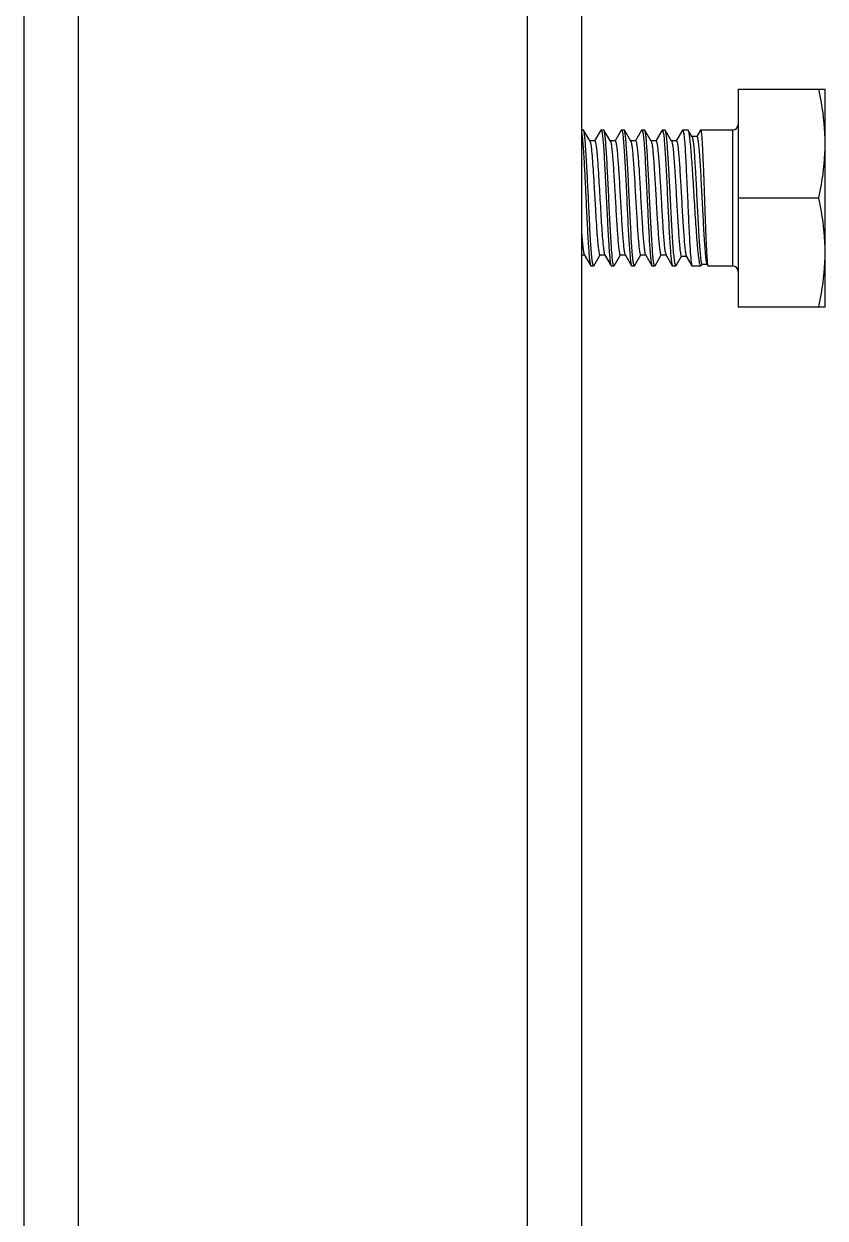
# Model space of a CAD drawing. Extents: x 1382187 to 1725648, y 860327 to 1571294.
# Drawn here: x 1520507 to 1521208, y 1250470 to 1251515 of the extents above; entities that cross this region are included whole.
import ezdxf

# ---------------------------------------------------------------- set-up
doc = ezdxf.new("R2010")
doc.units = 0
doc.header["$LTSCALE"] = 1000
doc.header["$MEASUREMENT"] = 0

msp = doc.modelspace()

# ---------------------------------------------------------------- linework, layer by layer
at = {"linetype": 'Continuous'}
for p, q in [((1520506.8, 1253389.7), (1520506.8, 1249424.6)), ((1520554.4, 1253389.7), (1520554.4, 1249424.6)), ((1520947.3, 1253389.7), (1520947.3, 1249424.6)), ((1520994.9, 1253389.7), (1520994.9, 1249424.6)), ((1521131.9, 1251458.2), (1521131.9, 1251267.7)), ((1521131.9, 1251458.2), (1521208.1, 1251458.2)), ((1521208.1, 1251267.7), (1521208.1, 1251458.2)), ((1520994.9, 1251422.5), (1520996.4, 1251422.5)), ((1521002.3, 1251412.6), (1520996.7, 1251422.3)), ((1521011.8, 1251422.3), (1521006.3, 1251412.8)), ((1521011.8, 1251422.3), (1521012.1, 1251422.5)), ((1521012.1, 1251422.5), (1521014.3, 1251422.5)), ((1521014.5, 1251422.3), (1521014.3, 1251422.5)), ((1521020.1, 1251412.6), (1521014.5, 1251422.3)), ((1521029.7, 1251422.3), (1521024.2, 1251412.8)), ((1521029.7, 1251422.3), (1521029.9, 1251422.5)), ((1521029.9, 1251422.5), (1521032.2, 1251422.5)), ((1521032.4, 1251422.3), (1521032.2, 1251422.5)), ((1521038, 1251412.6), (1521032.4, 1251422.3)), ((1521047.5, 1251422.3), (1521042, 1251412.8)), ((1521047.5, 1251422.3), (1521047.8, 1251422.5)), ((1521047.8, 1251422.5), (1521050, 1251422.5)), ((1521050.2, 1251422.3), (1521050, 1251422.5)), ((1521055.9, 1251412.6), (1521050.2, 1251422.3)), ((1521065.4, 1251422.3), (1521059.9, 1251412.8)), ((1521065.4, 1251422.3), (1521065.6, 1251422.5)), ((1521065.6, 1251422.5), (1521067.9, 1251422.5)), ((1521068.2, 1251422.3), (1521067.9, 1251422.5)), ((1521073.7, 1251412.7), (1521068.2, 1251422.3)), ((1521083.2, 1251422.3), (1521077.8, 1251412.9)), ((1521083.2, 1251422.3), (1521083.4, 1251422.5)), ((1521083.4, 1251422.5), (1521088, 1251422.5)), ((1521088.3, 1251422.2), (1521088, 1251422.5)), ((1521091.5, 1251416.7), (1521088.3, 1251422.2)), ((1521098.9, 1251422.4), (1521095.7, 1251416.8)), ((1521098.9, 1251422.4), (1521099.1, 1251422.5)), ((1521099.1, 1251422.5), (1521127.1, 1251422.5)), ((1521127.1, 1251422.5), (1521127.1, 1251303.4)), ((1521006.5, 1251412.8), (1521002.1, 1251412.8)), ((1521024.3, 1251412.8), (1521020, 1251412.8)), ((1521042.2, 1251412.8), (1521037.9, 1251412.8)), ((1521060, 1251412.8), (1521055.7, 1251412.8)), ((1521055.9, 1251412.6), (1521055.9, 1251412.5)), ((1521077.9, 1251412.9), (1521073.6, 1251412.9)), ((1521095.8, 1251416.7), (1521091.5, 1251416.7)), ((1521091.6, 1251416.5), (1521091.5, 1251416.7)), ((1521095.7, 1251416.8), (1521095.7, 1251416.7)), ((1521131.9, 1251362.9), (1521202.7, 1251362.9)), ((1520994.9, 1251313.1), (1520997.4, 1251313.1)), ((1520997.3, 1251313.3), (1521002.9, 1251303.6)), ((1521005.6, 1251303.6), (1521011.1, 1251313.1)), ((1521010.9, 1251313.1), (1521015.3, 1251313.1)), ((1521015.1, 1251313.3), (1521020.8, 1251303.6)), ((1521023.5, 1251303.6), (1521028.9, 1251313.1)), ((1521028.8, 1251313.1), (1521033.1, 1251313.1)), ((1521033, 1251313.3), (1521038.6, 1251303.6)), ((1521041.3, 1251303.6), (1521046.8, 1251313.1)), ((1521046.6, 1251313.1), (1521051, 1251313.1)), ((1521050.8, 1251313.3), (1521056.5, 1251303.6)), ((1521059.2, 1251303.6), (1521064.6, 1251313.1)), ((1521064.5, 1251313.1), (1521068.8, 1251313.1)), ((1521068.6, 1251313.6), (1521068.7, 1251313.3)), ((1521068.7, 1251313.3), (1521074.3, 1251303.6)), ((1521077.8, 1251303.7), (1521082.5, 1251311.8)), ((1521082.4, 1251311.8), (1521086.7, 1251311.8)), ((1521086.6, 1251312), (1521091.5, 1251303.6)), ((1521002.9, 1251303.6), (1521003.1, 1251303.4)), ((1521003.1, 1251303.4), (1521005.4, 1251303.4)), ((1521005.6, 1251303.6), (1521005.4, 1251303.4)), ((1521020.8, 1251303.6), (1521021, 1251303.4)), ((1521021, 1251303.4), (1521023.2, 1251303.4)), ((1521023.5, 1251303.6), (1521023.2, 1251303.4)), ((1521038.6, 1251303.6), (1521038.8, 1251303.4)), ((1521038.8, 1251303.4), (1521041.1, 1251303.4)), ((1521041.3, 1251303.6), (1521041.1, 1251303.4)), ((1521056.5, 1251303.6), (1521056.7, 1251303.4)), ((1521056.7, 1251303.4), (1521058.9, 1251303.4)), ((1521059.2, 1251303.6), (1521058.9, 1251303.4)), ((1521074.3, 1251303.6), (1521074.6, 1251303.4)), ((1521074.6, 1251303.4), (1521077.5, 1251303.4)), ((1521077.8, 1251303.7), (1521077.5, 1251303.4)), ((1521091.5, 1251303.6), (1521091.7, 1251303.4)), ((1521091.7, 1251303.4), (1521099.4, 1251303.4)), ((1521099.8, 1251303.8), (1521099.4, 1251303.4)), ((1521099.8, 1251303.8), (1521100.4, 1251304.8)), ((1521100.3, 1251304.9), (1521104.7, 1251304.9)), ((1521104.5, 1251305.1), (1521105.4, 1251303.5)), ((1521105.4, 1251303.5), (1521105.5, 1251303.4)), ((1521105.5, 1251303.4), (1521127.1, 1251303.4)), ((1521131.9, 1251267.7), (1521208.1, 1251267.7))]:
    msp.add_line(p, q, dxfattribs=at)
for centre, start, end in [((1521127.1, 1251427.2), 270, 0), ((1521127.1, 1251298.6), 0, 90)]:
    msp.add_arc(centre, 4.76, start, end, dxfattribs=at)
for points, knots in [([(1521208.1, 1251410.6), (1521208.1, 1251422.5), (1521206.5, 1251438.6), (1521203.5, 1251454.3), (1521202.7, 1251458.2)], [0, 0, 0, 0, 0.749211, 1, 1, 1, 1]), ([(1520994.9, 1251420.4), (1520995.4, 1251417.8), (1520996, 1251410.7), (1520996.9, 1251397.9), (1520997.8, 1251381.4), (1520998.4, 1251369.3), (1520998.7, 1251362.9)], [0, 0, 0, 0, 0.140047, 0.370694, 0.667791, 1, 1, 1, 1]), ([(1520996.7, 1251422.3), (1520996.6, 1251422.3), (1520996.6, 1251422.4), (1520996.5, 1251422.5), (1520996.4, 1251422.5)], [0, 0, 0, 0, 0.33644, 1, 1, 1, 1]), ([(1520999.6, 1251389.1), (1520999.4, 1251393.4), (1520999, 1251399.4), (1520998.5, 1251407.1), (1520998.2, 1251411.8), (1520997.8, 1251415.7), (1520997.5, 1251418.8), (1520997.1, 1251420.8), (1520996.9, 1251421.9), (1520996.7, 1251422.3)], [0, 0, 0, 0, 0.384278, 0.548795, 0.691198, 0.809122, 0.900672, 0.964483, 1, 1, 1, 1]), ([(1521012.1, 1251422.5), (1521012.1, 1251422.5), (1521012.3, 1251422.3), (1521012.6, 1251421.5), (1521012.9, 1251419.8), (1521013.3, 1251417), (1521013.7, 1251413.1), (1521014.1, 1251408.3), (1521014.5, 1251402.5), (1521014.8, 1251396.1), (1521015.1, 1251391.5), (1521015.2, 1251389.1)], [0, 0, 0, 0, 0.007293, 0.021459, 0.073997, 0.159035, 0.275243, 0.420481, 0.591942, 0.786408, 1, 1, 1, 1]), ([(1521018.8, 1251362.9), (1521018.4, 1251370.2), (1521017.9, 1251380.7), (1521017.2, 1251394.1), (1521016.7, 1251402.8), (1521016.2, 1251410.1), (1521015.7, 1251415.8), (1521015.2, 1251419.5), (1521014.8, 1251421.4), (1521014.7, 1251422.1), (1521014.5, 1251422.3)], [0, 0, 0, 0, 0.363934, 0.530187, 0.678191, 0.802879, 0.899992, 0.966292, 0.987243, 1, 1, 1, 1]), ([(1521029.9, 1251422.5), (1521030, 1251422.5), (1521030.3, 1251422), (1521030.5, 1251421.2), (1521030.8, 1251419.7), (1521031.1, 1251417.8), (1521031.3, 1251415.3), (1521031.7, 1251411), (1521032.2, 1251404.5), (1521032.7, 1251395.6), (1521033.3, 1251385.4), (1521033.8, 1251374.4), (1521034.2, 1251366.8), (1521034.4, 1251362.9)], [0, 0, 0, 0, 0.006687, 0.021748, 0.045922, 0.079138, 0.121135, 0.17154, 0.295605, 0.446631, 0.618866, 0.805704, 1, 1, 1, 1]), ([(1521036.6, 1251362.9), (1521036.3, 1251370.2), (1521035.8, 1251380.7), (1521035.1, 1251394.1), (1521034.5, 1251402.8), (1521034, 1251410.1), (1521033.5, 1251415.8), (1521033.1, 1251419.5), (1521032.7, 1251421.4), (1521032.5, 1251422.1), (1521032.4, 1251422.3)], [0, 0, 0, 0, 0.363936, 0.530191, 0.678194, 0.802878, 0.899991, 0.966291, 0.987243, 1, 1, 1, 1]), ([(1521047.8, 1251422.5), (1521047.9, 1251422.5), (1521048.2, 1251422), (1521048.4, 1251421.2), (1521048.7, 1251419.7), (1521048.9, 1251417.8), (1521049.2, 1251415.3), (1521049.6, 1251411), (1521050.1, 1251404.5), (1521050.6, 1251395.6), (1521051.1, 1251385.4), (1521051.7, 1251374.4), (1521052.1, 1251366.8), (1521052.2, 1251362.9)], [0, 0, 0, 0, 0.006686, 0.021748, 0.045922, 0.079137, 0.121134, 0.171539, 0.2956, 0.446625, 0.618862, 0.805702, 1, 1, 1, 1]), ([(1521054.5, 1251362.9), (1521054.1, 1251370.2), (1521053.6, 1251380.7), (1521052.9, 1251394.1), (1521052.4, 1251402.8), (1521051.9, 1251410.1), (1521051.4, 1251415.8), (1521051, 1251419.5), (1521050.6, 1251421.4), (1521050.4, 1251422.1), (1521050.2, 1251422.3)], [0, 0, 0, 0, 0.363938, 0.530193, 0.678196, 0.802878, 0.89999, 0.96629, 0.987243, 1, 1, 1, 1]), ([(1521065.6, 1251422.5), (1521065.8, 1251422.5), (1521066, 1251422), (1521066.2, 1251421.2), (1521066.5, 1251419.7), (1521066.8, 1251417.8), (1521067.1, 1251415.3), (1521067.4, 1251411), (1521067.9, 1251404.5), (1521068.5, 1251395.6), (1521069, 1251385.4), (1521069.6, 1251374.4), (1521069.9, 1251366.8), (1521070.1, 1251362.9)], [0, 0, 0, 0, 0.006686, 0.021748, 0.045923, 0.079138, 0.121135, 0.171539, 0.295599, 0.446623, 0.618861, 0.805701, 1, 1, 1, 1]), ([(1521072.6, 1251362.9), (1521072.3, 1251370.1), (1521071.7, 1251380.6), (1521071, 1251394.1), (1521070.4, 1251402.7), (1521069.9, 1251410.1), (1521069.4, 1251415.8), (1521068.9, 1251419.4), (1521068.5, 1251421.4), (1521068.3, 1251422), (1521068.2, 1251422.3)], [0, 0, 0, 0, 0.36329, 0.529314, 0.6772, 0.8019, 0.899174, 0.965796, 0.986969, 1, 1, 1, 1]), ([(1521083.4, 1251422.5), (1521083.6, 1251422.5), (1521083.8, 1251422), (1521084, 1251421.2), (1521084.3, 1251419.7), (1521084.5, 1251417.8), (1521084.8, 1251415.3), (1521085.2, 1251411), (1521085.6, 1251404.5), (1521086.1, 1251395.6), (1521086.6, 1251385.4), (1521087.2, 1251374.4), (1521087.5, 1251366.8), (1521087.7, 1251362.9)], [0, 0, 0, 0, 0.006577, 0.021598, 0.045743, 0.078947, 0.120936, 0.171341, 0.295421, 0.446481, 0.618759, 0.805647, 1, 1, 1, 1]), ([(1521093.6, 1251362.9), (1521093.1, 1251370.1), (1521092.5, 1251380.5), (1521091.6, 1251393.8), (1521091, 1251402.4), (1521090.3, 1251409.7), (1521089.7, 1251415.5), (1521089.2, 1251419.2), (1521088.7, 1251421.2), (1521088.5, 1251421.9), (1521088.3, 1251422.2)], [0, 0, 0, 0, 0.359931, 0.524763, 0.672002, 0.796741, 0.894844, 0.963163, 0.985535, 1, 1, 1, 1]), ([(1521099.1, 1251422.5), (1521099.2, 1251422.5), (1521099.4, 1251422), (1521099.6, 1251421.2), (1521099.8, 1251419.7), (1521100, 1251417.8), (1521100.2, 1251415.3), (1521100.5, 1251411), (1521100.8, 1251404.5), (1521101.2, 1251395.6), (1521101.6, 1251385.4), (1521102.1, 1251374.4), (1521102.3, 1251366.8), (1521102.4, 1251362.9)], [0, 0, 0, 0, 0.006021, 0.020821, 0.044863, 0.078011, 0.119986, 0.170402, 0.294571, 0.445788, 0.618273, 0.805395, 1, 1, 1, 1]), ([(1521002.3, 1251412.6), (1521002.5, 1251412.3), (1521002.7, 1251411.3), (1521003.1, 1251409.5), (1521003.4, 1251407), (1521003.9, 1251402.2), (1521004.5, 1251394.7), (1521004.9, 1251388.4), (1521005.2, 1251384.8)], [0, 0, 0, 0, 0.038835, 0.104857, 0.1976, 0.315752, 0.620526, 1, 1, 1, 1]), ([(1521006.5, 1251412.8), (1521006.7, 1251412.8), (1521007, 1251412), (1521007.3, 1251410.7), (1521007.7, 1251408.2), (1521008.1, 1251405), (1521008.5, 1251400.9), (1521009, 1251394.1), (1521009.4, 1251388.7), (1521009.6, 1251384.8)], [0, 0, 0, 0, 0.022134, 0.075093, 0.160257, 0.276417, 0.421479, 0.592671, 1, 1, 1, 1]), ([(1521020.1, 1251412.6), (1521020.3, 1251412.4), (1521020.5, 1251411.8), (1521020.9, 1251410), (1521021.3, 1251406.7), (1521021.8, 1251401.6), (1521022.3, 1251395.1), (1521022.9, 1251387.5), (1521023.4, 1251379), (1521023.9, 1251369.9), (1521024.5, 1251360.5), (1521025, 1251351.3), (1521025.5, 1251342.4), (1521026.1, 1251334.3), (1521026.6, 1251327.2), (1521027.1, 1251321.5), (1521027.6, 1251317.5), (1521027.9, 1251315.2), (1521028.2, 1251314.1), (1521028.4, 1251313.4), (1521028.7, 1251313.1), (1521028.8, 1251313.1)], [0, 0, 0, 0, 0.007395, 0.019019, 0.054844, 0.106491, 0.172173, 0.249556, 0.335869, 0.428015, 0.522682, 0.616468, 0.706, 0.788063, 0.859716, 0.918399, 0.962047, 0.977755, 0.989231, 0.996485, 1, 1, 1, 1]), ([(1521024.3, 1251412.8), (1521024.4, 1251412.8), (1521024.7, 1251412.5), (1521024.9, 1251411.8), (1521025.2, 1251410.7), (1521025.6, 1251408.3), (1521026, 1251404.4), (1521026.5, 1251398.6), (1521027.1, 1251391.6), (1521027.6, 1251383.5), (1521028.1, 1251374.6), (1521028.7, 1251365.4), (1521029.2, 1251356), (1521029.7, 1251346.9), (1521030.2, 1251338.4), (1521030.8, 1251330.7), (1521031.3, 1251324.3), (1521031.8, 1251319.2), (1521032.2, 1251315.9), (1521032.7, 1251314.1), (1521032.9, 1251313.5), (1521033, 1251313.3)], [0, 0, 0, 0, 0.003516, 0.010771, 0.022251, 0.037961, 0.081618, 0.140314, 0.21198, 0.294058, 0.383605, 0.477402, 0.572078, 0.664229, 0.750542, 0.827917, 0.893586, 0.945213, 0.981012, 0.992619, 1, 1, 1, 1]), ([(1521038, 1251412.6), (1521038.1, 1251412.4), (1521038.3, 1251411.8), (1521038.7, 1251410), (1521039.2, 1251406.7), (1521039.7, 1251401.6), (1521040.2, 1251395.1), (1521040.7, 1251387.5), (1521041.3, 1251379), (1521041.8, 1251369.9), (1521042.3, 1251360.5), (1521042.9, 1251351.3), (1521043.4, 1251342.4), (1521043.9, 1251334.3), (1521044.4, 1251327.2), (1521045, 1251321.5), (1521045.4, 1251317.5), (1521045.8, 1251315.2), (1521046.1, 1251314.1), (1521046.3, 1251313.4), (1521046.5, 1251313.1), (1521046.6, 1251313.1)], [0, 0, 0, 0, 0.007397, 0.019019, 0.054844, 0.106491, 0.172173, 0.249556, 0.335869, 0.428015, 0.522683, 0.616468, 0.706, 0.788064, 0.859716, 0.918399, 0.962047, 0.977754, 0.989232, 0.996484, 1, 1, 1, 1]), ([(1521042.2, 1251412.8), (1521042.3, 1251412.8), (1521042.6, 1251412.5), (1521042.8, 1251411.8), (1521043, 1251410.7), (1521043.4, 1251408.3), (1521043.9, 1251404.4), (1521044.4, 1251398.6), (1521044.9, 1251391.6), (1521045.5, 1251383.5), (1521046, 1251374.6), (1521046.5, 1251365.4), (1521047, 1251356), (1521047.6, 1251346.9), (1521048.1, 1251338.4), (1521048.6, 1251330.7), (1521049.1, 1251324.3), (1521049.7, 1251319.2), (1521050.1, 1251315.9), (1521050.5, 1251314.1), (1521050.7, 1251313.5), (1521050.8, 1251313.3)], [0, 0, 0, 0, 0.003515, 0.010771, 0.022249, 0.037962, 0.081619, 0.140314, 0.21198, 0.294058, 0.383605, 0.477402, 0.572078, 0.664229, 0.750541, 0.827917, 0.893586, 0.945213, 0.981012, 0.992621, 1, 1, 1, 1]), ([(1521055.9, 1251412.5), (1521056.2, 1251411.9), (1521056.6, 1251409.9), (1521057.1, 1251406.3), (1521057.6, 1251401.1), (1521058.1, 1251394.6), (1521058.6, 1251386.9), (1521059.2, 1251378.4), (1521059.7, 1251369.3), (1521060.2, 1251360), (1521060.7, 1251350.8), (1521061.3, 1251342.1), (1521061.8, 1251334.1), (1521062.3, 1251327.1), (1521062.8, 1251321.4), (1521063.3, 1251317.5), (1521063.7, 1251315.2), (1521063.9, 1251314.1), (1521064.1, 1251313.4), (1521064.4, 1251313.1), (1521064.5, 1251313.1)], [0, 0, 0, 0, 0.020603, 0.057806, 0.110504, 0.176892, 0.254638, 0.340995, 0.432905, 0.527106, 0.620258, 0.709056, 0.790352, 0.861271, 0.919315, 0.962468, 0.977994, 0.989339, 0.996513, 1, 1, 1, 1]), ([(1521060, 1251412.8), (1521060.2, 1251412.8), (1521060.4, 1251412.5), (1521060.6, 1251411.8), (1521060.9, 1251410.7), (1521061.3, 1251408.5), (1521061.7, 1251404.7), (1521062.2, 1251399), (1521062.7, 1251392.2), (1521063.3, 1251384.2), (1521063.8, 1251375.6), (1521064.5, 1251363.4), (1521065.2, 1251351.3), (1521065.9, 1251339.7), (1521066.4, 1251332), (1521066.9, 1251325.4), (1521067.4, 1251320.1), (1521067.9, 1251316.3), (1521068.3, 1251314.3), (1521068.6, 1251313.6)], [0, 0, 0, 0, 0.003451, 0.010528, 0.02171, 0.037015, 0.079558, 0.136815, 0.206829, 0.287179, 0.375068, 0.467432, 0.652658, 0.739058, 0.81724, 0.884486, 0.938474, 0.977372, 1, 1, 1, 1]), ([(1521073.7, 1251412.7), (1521073.9, 1251412.5), (1521074.1, 1251411.8), (1521074.5, 1251410), (1521074.9, 1251406.7), (1521075.4, 1251401.5), (1521076, 1251394.9), (1521076.5, 1251387.1), (1521077, 1251378.4), (1521077.6, 1251369.2), (1521078.1, 1251359.7), (1521078.6, 1251350.3), (1521079.2, 1251341.3), (1521079.7, 1251333.2), (1521080.2, 1251326), (1521080.7, 1251320.2), (1521081.2, 1251316.3), (1521081.6, 1251313.9), (1521081.8, 1251312.8), (1521082, 1251312.1), (1521082.3, 1251311.8), (1521082.4, 1251311.8)], [0, 0, 0, 0, 0.007409, 0.01909, 0.055149, 0.107148, 0.173245, 0.251046, 0.337725, 0.430132, 0.524922, 0.618672, 0.708016, 0.789761, 0.861007, 0.919255, 0.962504, 0.978047, 0.989392, 0.996551, 1, 1, 1, 1]), ([(1521077.9, 1251412.9), (1521078, 1251412.9), (1521078.3, 1251412.6), (1521078.5, 1251411.9), (1521078.8, 1251410.7), (1521079.2, 1251408.3), (1521079.6, 1251404.3), (1521080.2, 1251398.4), (1521080.7, 1251391.2), (1521081.2, 1251382.9), (1521081.7, 1251373.9), (1521082.3, 1251364.5), (1521082.8, 1251355), (1521083.3, 1251345.8), (1521083.9, 1251337.2), (1521084.4, 1251329.5), (1521084.9, 1251323), (1521085.4, 1251317.9), (1521085.9, 1251314.6), (1521086.3, 1251312.8), (1521086.5, 1251312.2), (1521086.6, 1251312)], [0, 0, 0, 0, 0.003529, 0.010847, 0.022435, 0.038293, 0.08234, 0.141503, 0.213655, 0.296174, 0.386062, 0.480058, 0.574763, 0.666765, 0.752768, 0.829708, 0.894868, 0.945981, 0.981331, 0.99276, 1, 1, 1, 1]), ([(1521091.6, 1251416.5), (1521091.7, 1251416.3), (1521092, 1251415.6), (1521092.4, 1251413.6), (1521092.8, 1251409.9), (1521093.4, 1251404.1), (1521093.9, 1251396.7), (1521094.4, 1251388), (1521095, 1251378.3), (1521095.5, 1251368), (1521096, 1251357.5), (1521096.6, 1251347.1), (1521097.1, 1251337.2), (1521097.6, 1251328.2), (1521098.1, 1251320.4), (1521098.7, 1251314), (1521099.1, 1251309.7), (1521099.5, 1251307.2), (1521099.7, 1251306), (1521099.9, 1251305.3), (1521100.2, 1251304.9), (1521100.3, 1251304.9)], [0, 0, 0, 0, 0.007107, 0.018639, 0.0548, 0.107312, 0.174177, 0.252841, 0.34033, 0.433375, 0.528546, 0.622381, 0.711512, 0.792794, 0.863403, 0.920942, 0.963521, 0.978774, 0.989867, 0.996808, 1, 1, 1, 1]), ([(1521095.8, 1251416.7), (1521095.9, 1251416.7), (1521096.2, 1251416.3), (1521096.4, 1251415.6), (1521096.7, 1251414.2), (1521097.1, 1251411.5), (1521097.6, 1251407), (1521098.1, 1251400.3), (1521098.6, 1251392.1), (1521099.2, 1251382.9), (1521099.7, 1251372.8), (1521100.3, 1251362.3), (1521100.8, 1251351.8), (1521101.3, 1251341.7), (1521101.9, 1251332.2), (1521102.4, 1251323.8), (1521102.9, 1251316.8), (1521103.4, 1251311.3), (1521103.8, 1251307.8), (1521104.2, 1251305.9), (1521104.4, 1251305.3), (1521104.5, 1251305.1)], [0, 0, 0, 0, 0.00344, 0.010899, 0.022787, 0.039077, 0.08427, 0.144807, 0.218371, 0.302169, 0.393053, 0.48765, 0.582499, 0.674175, 0.759417, 0.835242, 0.899047, 0.9487, 0.982621, 0.993382, 1, 1, 1, 1]), ([(1521202.7, 1251362.9), (1521203.5, 1251366.9), (1521206.5, 1251382.6), (1521208.1, 1251398.6), (1521208.1, 1251410.6)], [0, 0, 0, 0, 0.250789, 1, 1, 1, 1]), ([(1521000.9, 1251362.9), (1521000.8, 1251365.2), (1521000.4, 1251373.9), (1520999.9, 1251382.6), (1520999.6, 1251389.1)], [0, 0, 0, 0, 0.258222, 1, 1, 1, 1]), ([(1521015.2, 1251389.1), (1521015.3, 1251387), (1521015.8, 1251378.3), (1521016.2, 1251369.6), (1521016.5, 1251362.9)], [0, 0, 0, 0, 0.238495, 1, 1, 1, 1]), ([(1521005.2, 1251384.8), (1521005.4, 1251380.9), (1521005.9, 1251372.7), (1521006.6, 1251360.4), (1521007.3, 1251348.3), (1521008, 1251337.1), (1521008.6, 1251328.7), (1521009.1, 1251322.9), (1521009.5, 1251319.5), (1521009.8, 1251316.9), (1521010.2, 1251314.8), (1521010.4, 1251313.7), (1521010.8, 1251313.1), (1521010.9, 1251313.1)], [0, 0, 0, 0, 0.165501, 0.339784, 0.511803, 0.670616, 0.80615, 0.862438, 0.909852, 0.947659, 0.975319, 0.992557, 1, 1, 1, 1]), ([(1521009.6, 1251384.8), (1521010.1, 1251377.1), (1521010.8, 1251365.4), (1521011.7, 1251350), (1521012.3, 1251339.1), (1521013, 1251329.6), (1521013.6, 1251322.8), (1521014.1, 1251318.4), (1521014.4, 1251316.1), (1521014.7, 1251314.5), (1521014.9, 1251313.6), (1521015.1, 1251313.3)], [0, 0, 0, 0, 0.324453, 0.489839, 0.64461, 0.779868, 0.887864, 0.929656, 0.962499, 0.985988, 1, 1, 1, 1]), ([(1520998.7, 1251362.9), (1520999, 1251355.7), (1520999.5, 1251345.2), (1521000.2, 1251331.8), (1521000.7, 1251323.1), (1521001.2, 1251315.8), (1521001.7, 1251310.1), (1521002.2, 1251306.4), (1521002.6, 1251304.5), (1521002.8, 1251303.8), (1521002.9, 1251303.6)], [0, 0, 0, 0, 0.363997, 0.530272, 0.678287, 0.802974, 0.90007, 0.966338, 0.987267, 1, 1, 1, 1]), ([(1521005.4, 1251303.4), (1521005.2, 1251303.4), (1521005, 1251303.9), (1521004.8, 1251304.7), (1521004.5, 1251306.2), (1521004.2, 1251308.1), (1521003.9, 1251310.6), (1521003.5, 1251314.9), (1521003.1, 1251321.4), (1521002.5, 1251330.3), (1521002, 1251340.5), (1521001.4, 1251351.5), (1521001.1, 1251359.1), (1521000.9, 1251362.9)], [0, 0, 0, 0, 0.006687, 0.021749, 0.045924, 0.07914, 0.121138, 0.171544, 0.295611, 0.44664, 0.618872, 0.805705, 1, 1, 1, 1]), ([(1521016.5, 1251362.9), (1521016.9, 1251355.7), (1521017.4, 1251345.2), (1521018.1, 1251331.8), (1521018.6, 1251323.1), (1521019.1, 1251315.8), (1521019.6, 1251310.1), (1521020, 1251306.4), (1521020.4, 1251304.5), (1521020.6, 1251303.8), (1521020.8, 1251303.6)], [0, 0, 0, 0, 0.363992, 0.530264, 0.678281, 0.802969, 0.900068, 0.966337, 0.987267, 1, 1, 1, 1]), ([(1521023.2, 1251303.4), (1521023.1, 1251303.4), (1521022.8, 1251303.9), (1521022.6, 1251304.7), (1521022.3, 1251306.2), (1521022.1, 1251308.1), (1521021.8, 1251310.6), (1521021.4, 1251314.9), (1521020.9, 1251321.4), (1521020.4, 1251330.3), (1521019.9, 1251340.5), (1521019.3, 1251351.5), (1521018.9, 1251359.1), (1521018.8, 1251362.9)], [0, 0, 0, 0, 0.006687, 0.02175, 0.045925, 0.079141, 0.121139, 0.171544, 0.29561, 0.446639, 0.618874, 0.805705, 1, 1, 1, 1]), ([(1521034.4, 1251362.9), (1521034.7, 1251355.7), (1521035.2, 1251345.2), (1521035.9, 1251331.8), (1521036.5, 1251323.1), (1521037, 1251315.8), (1521037.5, 1251310.1), (1521037.9, 1251306.4), (1521038.3, 1251304.5), (1521038.5, 1251303.8), (1521038.6, 1251303.6)], [0, 0, 0, 0, 0.36399, 0.530265, 0.678283, 0.80297, 0.900067, 0.966336, 0.987267, 1, 1, 1, 1]), ([(1521041.1, 1251303.4), (1521040.9, 1251303.4), (1521040.7, 1251303.9), (1521040.5, 1251304.7), (1521040.2, 1251306.2), (1521039.9, 1251308.1), (1521039.7, 1251310.6), (1521039.3, 1251314.9), (1521038.8, 1251321.4), (1521038.3, 1251330.3), (1521037.7, 1251340.5), (1521037.2, 1251351.5), (1521036.8, 1251359.1), (1521036.6, 1251362.9)], [0, 0, 0, 0, 0.006687, 0.02175, 0.045926, 0.079142, 0.121139, 0.171543, 0.295606, 0.446635, 0.618871, 0.805705, 1, 1, 1, 1]), ([(1521052.2, 1251362.9), (1521052.6, 1251355.7), (1521053.1, 1251345.2), (1521053.8, 1251331.8), (1521054.3, 1251323.1), (1521054.8, 1251315.8), (1521055.3, 1251310.1), (1521055.8, 1251306.4), (1521056.2, 1251304.5), (1521056.3, 1251303.8), (1521056.5, 1251303.6)], [0, 0, 0, 0, 0.363992, 0.53027, 0.678287, 0.802972, 0.900066, 0.966335, 0.987267, 1, 1, 1, 1]), ([(1521058.9, 1251303.4), (1521058.8, 1251303.4), (1521058.5, 1251303.9), (1521058.3, 1251304.7), (1521058.1, 1251306.2), (1521057.8, 1251308.1), (1521057.5, 1251310.6), (1521057.1, 1251314.9), (1521056.7, 1251321.4), (1521056.1, 1251330.3), (1521055.6, 1251340.5), (1521055, 1251351.5), (1521054.7, 1251359.1), (1521054.5, 1251362.9)], [0, 0, 0, 0, 0.006687, 0.021749, 0.045924, 0.07914, 0.121137, 0.17154, 0.295601, 0.446627, 0.618864, 0.805703, 1, 1, 1, 1]), ([(1521070.1, 1251362.9), (1521070.4, 1251355.7), (1521070.9, 1251345.2), (1521071.7, 1251331.8), (1521072.2, 1251323.1), (1521072.7, 1251315.8), (1521073.2, 1251310.1), (1521073.6, 1251306.4), (1521074, 1251304.5), (1521074.2, 1251303.8), (1521074.3, 1251303.6)], [0, 0, 0, 0, 0.363998, 0.530276, 0.678291, 0.802973, 0.900067, 0.966336, 0.987267, 1, 1, 1, 1]), ([(1521077.5, 1251303.4), (1521077.4, 1251303.4), (1521077.1, 1251303.9), (1521076.9, 1251304.7), (1521076.5, 1251306.2), (1521076.1, 1251309.1), (1521075.6, 1251314.1), (1521075, 1251321.4), (1521074.4, 1251330.3), (1521073.8, 1251340.5), (1521073.2, 1251351.5), (1521072.8, 1251359.1), (1521072.6, 1251362.9)], [0, 0, 0, 0, 0.007081, 0.022303, 0.046557, 0.07981, 0.172207, 0.296205, 0.44712, 0.619207, 0.805877, 1, 1, 1, 1]), ([(1521087.7, 1251362.9), (1521088, 1251355.7), (1521088.4, 1251345.1), (1521089.1, 1251331.6), (1521089.6, 1251322.9), (1521090, 1251315.5), (1521090.4, 1251310.4), (1521090.8, 1251307.2), (1521091, 1251305.6), (1521091.2, 1251304.4), (1521091.4, 1251303.8), (1521091.5, 1251303.6)], [0, 0, 0, 0, 0.366142, 0.533181, 0.681612, 0.806274, 0.90284, 0.939518, 0.968031, 0.988196, 1, 1, 1, 1]), ([(1521099.4, 1251303.4), (1521099.2, 1251303.4), (1521098.9, 1251303.8), (1521098.6, 1251304.7), (1521098.2, 1251306.2), (1521097.7, 1251309.1), (1521097.1, 1251314.1), (1521096.4, 1251321.4), (1521095.7, 1251330.3), (1521095, 1251340.5), (1521094.2, 1251351.5), (1521093.8, 1251359.1), (1521093.6, 1251362.9)], [0, 0, 0, 0, 0.007835, 0.023392, 0.047821, 0.08116, 0.173569, 0.297436, 0.448123, 0.619913, 0.806242, 1, 1, 1, 1]), ([(1521102.4, 1251362.9), (1521102.6, 1251359.2), (1521102.8, 1251351.9), (1521103.2, 1251341.2), (1521103.6, 1251331.3), (1521103.9, 1251322.5), (1521104.3, 1251315.2), (1521104.6, 1251310.1), (1521104.9, 1251307), (1521105, 1251305.3), (1521105.2, 1251304.2), (1521105.3, 1251303.7), (1521105.4, 1251303.5)], [0, 0, 0, 0, 0.188442, 0.370144, 0.538605, 0.687798, 0.812406, 0.907981, 0.943781, 0.971161, 0.989909, 1, 1, 1, 1]), ([(1521208.1, 1251315.3), (1521208.1, 1251327.3), (1521206.5, 1251343.3), (1521203.5, 1251359), (1521202.7, 1251362.9)], [0, 0, 0, 0, 0.749211, 1, 1, 1, 1]), ([(1520994.9, 1251332.4), (1520995.1, 1251330), (1520995.5, 1251325.6), (1520996, 1251319.9), (1520996.5, 1251316.2), (1520996.9, 1251314.2), (1520997.1, 1251313.5), (1520997.3, 1251313.3)], [0, 0, 0, 0, 0.381828, 0.682922, 0.89127, 0.958208, 1, 1, 1, 1]), ([(1521202.7, 1251267.7), (1521203.5, 1251271.6), (1521206.5, 1251287.3), (1521208.1, 1251303.3), (1521208.1, 1251315.3)], [0, 0, 0, 0, 0.250789, 1, 1, 1, 1])]:
    msp.add_open_spline(points, degree=3, knots=knots, dxfattribs=at)

doc.saveas('drawing.dxf')
